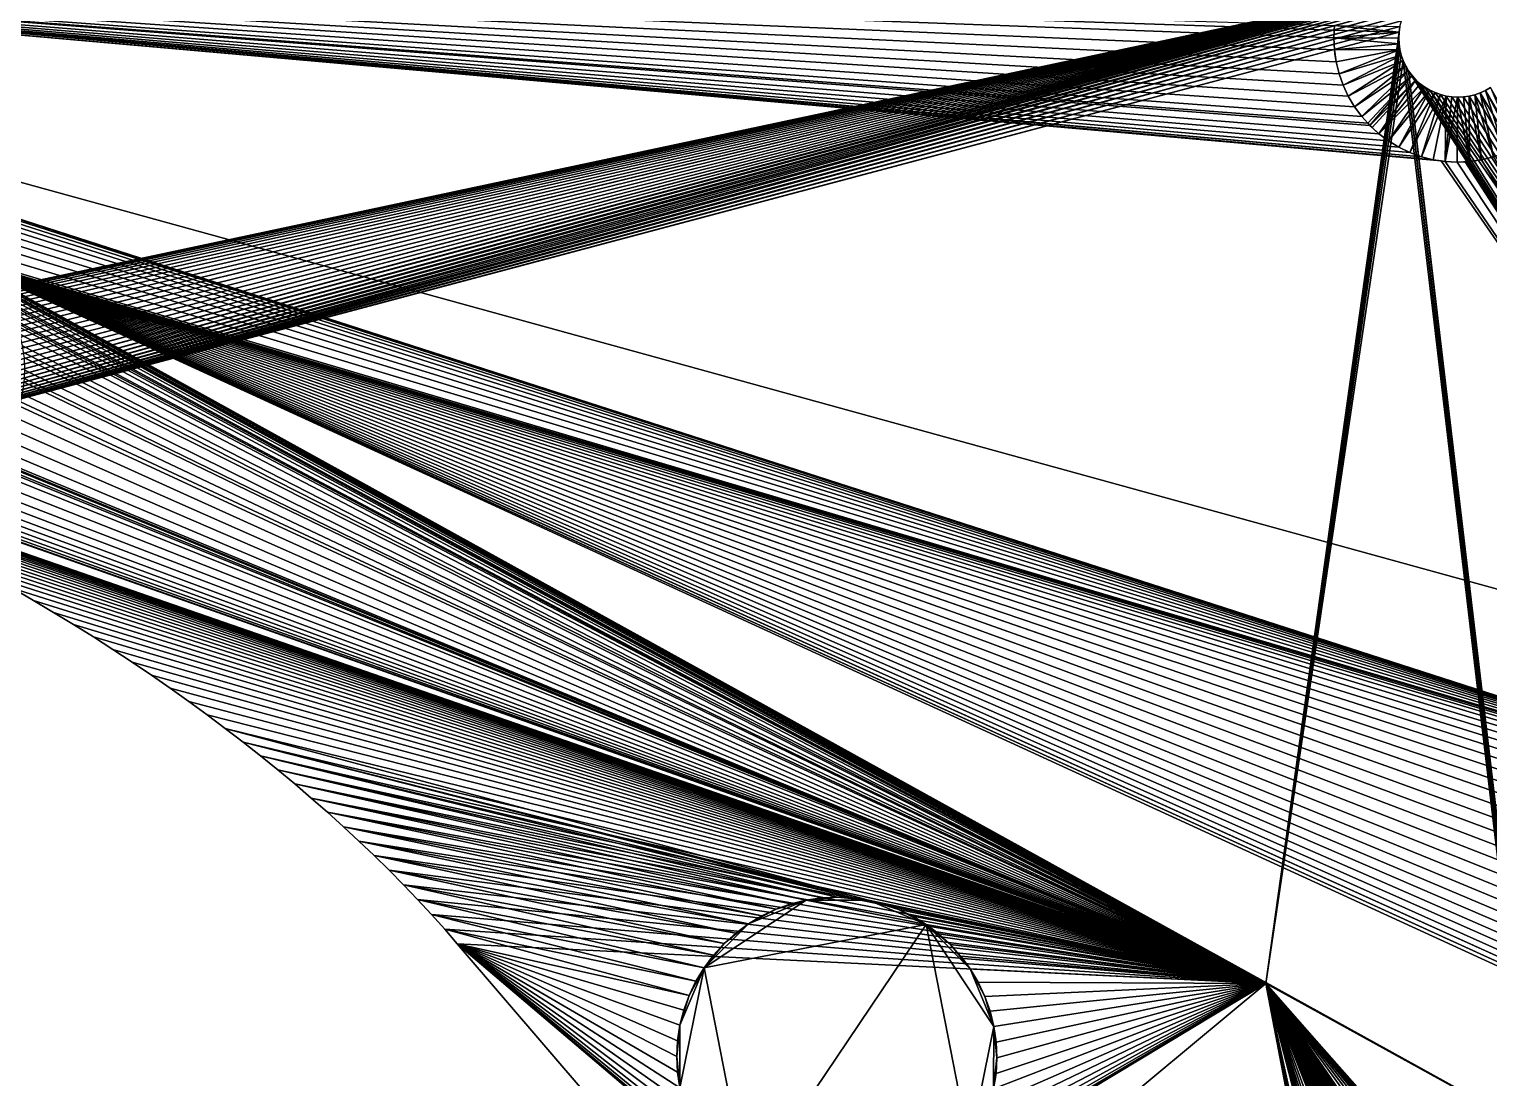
# Model space of a CAD drawing. Extents: x -90 to 90, y -51 to 49.
# Drawn here: x 31.41 to 69.26, y -37.09 to -9.91 of the extents above; entities that cross this region are included whole.
import ezdxf

# ---------------------------------------------------------------- set-up
doc = ezdxf.new("R2010")
doc.units = 0

msp = doc.modelspace()

# ---------------------------------------------------------------- linework, layer by layer
for points in [[(2.705, 26.198, 2), (27.793, -17.23, 2), (68.159, -8.638, 2)], [(65.253, -10.443, 0), (9.978, -8.083, 0), (9.572, -8.061, 0)], [(65.239, -10.128, 0), (65.253, -10.443, 0), (9.572, -8.061, 0)], [(65.249, -9.929, 0), (65.239, -10.128, 0), (9.572, -8.061, 0)], [(65.255, -9.813, 0), (65.249, -9.929, 0), (9.572, -8.061, 0)], [(67.507, -13.211, 0), (10.381, -8.144, 0), (9.978, -8.083, 0)], [(67.211, -13.103, 0), (67.507, -13.211, 0), (9.978, -8.083, 0)], [(66.926, -12.968, 0), (67.211, -13.103, 0), (9.978, -8.083, 0)], [(66.656, -12.804, 0), (66.926, -12.968, 0), (9.978, -8.083, 0)], [(66.404, -12.616, 0), (66.656, -12.804, 0), (9.978, -8.083, 0)], [(66.171, -12.403, 0), (66.404, -12.616, 0), (9.978, -8.083, 0)], [(66.12, -12.346, 0), (66.171, -12.403, 0), (9.978, -8.083, 0)], [(65.96, -12.169, 0), (66.12, -12.346, 0), (9.978, -8.083, 0)], [(65.773, -11.915, 0), (65.96, -12.169, 0), (9.978, -8.083, 0)], [(65.612, -11.644, 0), (65.773, -11.915, 0), (9.978, -8.083, 0)], [(65.479, -11.358, 0), (65.612, -11.644, 0), (9.978, -8.083, 0)], [(65.373, -11.061, 0), (65.479, -11.358, 0), (9.978, -8.083, 0)], [(65.298, -10.755, 0), (65.373, -11.061, 0), (9.978, -8.083, 0)], [(65.253, -10.443, 0), (65.298, -10.755, 0), (9.978, -8.083, 0)], [(67.813, -13.289, 0), (10.776, -8.244, 0), (10.381, -8.144, 0)], [(67.507, -13.211, 0), (67.813, -13.289, 0), (10.381, -8.144, 0)], [(83.747, -31.799, 0), (11.159, -8.383, 0), (10.776, -8.244, 0)], [(77.166, -26.539, 0), (83.747, -31.799, 0), (10.776, -8.244, 0)], [(68.024, -13.321, 0), (77.166, -26.539, 0), (10.776, -8.244, 0)], [(67.813, -13.289, 0), (68.024, -13.321, 0), (10.776, -8.244, 0)], [(83.747, -31.799, 0), (11.526, -8.559, 0), (11.159, -8.383, 0)], [(83.747, -31.799, 0), (11.875, -8.769, 0), (11.526, -8.559, 0)], [(27.793, -17.23, 2), (27.941, -17.208, 2), (68.159, -8.638, 2)], [(27.941, -17.208, 2), (28.091, -17.202, 2), (68.159, -8.638, 2)], [(28.091, -17.202, 2), (28.241, -17.209, 2), (68.159, -8.638, 2)], [(28.241, -17.209, 2), (28.39, -17.232, 2), (68.159, -8.638, 2)], [(28.39, -17.232, 2), (28.535, -17.269, 2), (68.159, -8.638, 2)], [(28.535, -17.269, 2), (28.676, -17.32, 2), (68.159, -8.638, 2)], [(28.676, -17.32, 2), (28.812, -17.385, 2), (68.159, -8.638, 2)], [(28.812, -17.385, 2), (28.94, -17.463, 2), (68.159, -8.638, 2)], [(28.94, -17.463, 2), (29.061, -17.553, 2), (68.159, -8.638, 2)], [(29.061, -17.553, 2), (29.171, -17.654, 2), (68.159, -8.638, 2)], [(29.171, -17.654, 2), (29.272, -17.765, 2), (68.159, -8.638, 2)], [(29.272, -17.765, 2), (29.361, -17.886, 2), (68.159, -8.638, 2)], [(29.361, -17.886, 2), (29.438, -18.015, 2), (68.159, -8.638, 2)], [(29.438, -18.015, 2), (68.013, -8.674, 2), (68.159, -8.638, 2)], [(29.438, -18.015, 2), (29.501, -18.151, 2), (68.013, -8.674, 2)], [(29.501, -18.151, 2), (29.551, -18.293, 2), (68.013, -8.674, 2)], [(29.551, -18.293, 2), (29.587, -18.439, 2), (68.013, -8.674, 2)], [(29.587, -18.439, 2), (29.609, -18.587, 2), (68.013, -8.674, 2)], [(29.609, -18.587, 2), (29.615, -18.737, 2), (68.013, -8.674, 2)], [(29.615, -18.737, 2), (67.881, -8.72, 2), (68.013, -8.674, 2)], [(83.747, -31.799, 0), (12.201, -9.013, 0), (11.875, -8.769, 0)], [(83.747, -31.799, 0), (12.501, -9.288, 0), (12.201, -9.013, 0)], [(29.354, -19.586, 2), (67.273, -9.165, 2), (67.374, -9.054, 2)], [(29.432, -19.458, 2), (29.354, -19.586, 2), (67.374, -9.054, 2)], [(29.432, -19.458, 2), (67.374, -9.054, 2), (67.485, -8.953, 2)], [(29.497, -19.322, 2), (29.432, -19.458, 2), (67.485, -8.953, 2)], [(29.497, -19.322, 2), (67.485, -8.953, 2), (67.606, -8.864, 2)], [(29.548, -19.181, 2), (29.497, -19.322, 2), (67.606, -8.864, 2)], [(29.548, -19.181, 2), (67.606, -8.864, 2), (67.735, -8.788, 2)], [(29.585, -19.036, 2), (29.548, -19.181, 2), (67.735, -8.788, 2)], [(29.585, -19.036, 2), (67.735, -8.788, 2), (67.871, -8.724, 2)], [(29.608, -18.887, 2), (29.585, -19.036, 2), (67.871, -8.724, 2)], [(29.608, -18.887, 2), (67.871, -8.724, 2), (67.881, -8.72, 2)], [(29.615, -18.737, 2), (29.608, -18.887, 2), (67.881, -8.72, 2)], [(83.747, -31.799, 0), (12.774, -9.591, 0), (12.501, -9.288, 0)], [(29.052, -19.918, 2), (67.04, -9.549, 2), (67.105, -9.413, 2)], [(29.163, -19.817, 2), (29.052, -19.918, 2), (67.105, -9.413, 2)], [(29.163, -19.817, 2), (67.105, -9.413, 2), (67.183, -9.285, 2)], [(29.265, -19.707, 2), (29.163, -19.817, 2), (67.183, -9.285, 2)], [(29.265, -19.707, 2), (67.183, -9.285, 2), (67.273, -9.165, 2)], [(29.354, -19.586, 2), (29.265, -19.707, 2), (67.273, -9.165, 2)], [(83.747, -31.799, 0), (13.015, -9.919, 0), (12.774, -9.591, 0)], [(28.666, -20.147, 2), (66.929, -9.984, 2), (66.952, -9.835, 2)], [(28.802, -20.084, 2), (28.666, -20.147, 2), (66.952, -9.835, 2)], [(28.802, -20.084, 2), (66.952, -9.835, 2), (66.989, -9.69, 2)], [(28.931, -20.007, 2), (28.802, -20.084, 2), (66.989, -9.69, 2)], [(28.931, -20.007, 2), (66.989, -9.69, 2), (67.04, -9.549, 2)], [(29.052, -19.918, 2), (28.931, -20.007, 2), (67.04, -9.549, 2)], [(65.249, -9.929, 0), (65.255, -9.813, 0), (66.929, -9.984, 1.2)], [(66.952, -9.835, 1.2), (66.929, -9.984, 1.2), (65.255, -9.813, 0)], [(66.929, -9.984, 1.2), (66.952, -9.835, 1.2), (66.952, -9.835, 2)], [(66.929, -9.984, 1.2), (66.952, -9.835, 2), (66.929, -9.984, 2)], [(83.747, -31.799, 0), (13.223, -10.269, 0), (13.015, -9.919, 0)], [(28.524, -20.197, 2), (63.477, -34.648, 2), (66.929, -9.984, 2)], [(28.666, -20.147, 2), (28.524, -20.197, 2), (66.929, -9.984, 2)], [(63.477, -34.648, 2), (66.922, -10.134, 2), (66.929, -9.984, 2)], [(63.477, -34.648, 2), (66.928, -10.284, 2), (66.922, -10.134, 2)], [(66.929, -9.984, 1.2), (65.239, -10.128, 0), (65.249, -9.929, 0)], [(66.929, -9.984, 1.2), (66.922, -10.134, 1.2), (65.239, -10.128, 0)], [(65.239, -10.128, 0), (66.922, -10.134, 1.2), (66.928, -10.284, 1.2)], [(65.239, -10.128, 0), (66.928, -10.284, 1.2), (65.253, -10.443, 0)], [(66.922, -10.134, 1.2), (66.929, -9.984, 1.2), (66.929, -9.984, 2)], [(66.922, -10.134, 1.2), (66.929, -9.984, 2), (66.922, -10.134, 2)], [(66.928, -10.284, 1.2), (66.922, -10.134, 1.2), (66.922, -10.134, 2)], [(66.928, -10.284, 1.2), (66.922, -10.134, 2), (66.928, -10.284, 2)], [(83.747, -31.799, 0), (13.396, -10.637, 0), (13.223, -10.269, 0)], [(63.477, -34.648, 2), (66.95, -10.432, 2), (66.928, -10.284, 2)], [(63.477, -34.648, 2), (66.986, -10.578, 2), (66.95, -10.432, 2)], [(63.477, -34.648, 2), (67.036, -10.72, 2), (66.986, -10.578, 2)], [(65.253, -10.443, 0), (66.928, -10.284, 1.2), (66.95, -10.432, 1.2)], [(65.253, -10.443, 0), (66.95, -10.432, 1.2), (65.298, -10.755, 0)], [(65.253, -10.443, 0), (65.267, -10.542, 0), (65.298, -10.755, 0)], [(65.298, -10.755, 0), (65.267, -10.542, 0), (65.253, -10.443, 0)], [(66.95, -10.432, 1.2), (65.373, -11.061, 0), (65.298, -10.755, 0)], [(66.95, -10.432, 1.2), (66.986, -10.578, 1.2), (65.373, -11.061, 0)], [(66.986, -10.578, 1.2), (65.479, -11.358, 0), (65.373, -11.061, 0)], [(66.986, -10.578, 1.2), (67.036, -10.72, 1.2), (65.479, -11.358, 0)], [(66.95, -10.432, 1.2), (66.928, -10.284, 1.2), (66.928, -10.284, 2)], [(66.95, -10.432, 1.2), (66.928, -10.284, 2), (66.95, -10.432, 2)], [(66.986, -10.578, 1.2), (66.95, -10.432, 1.2), (66.95, -10.432, 2)], [(66.986, -10.578, 1.2), (66.95, -10.432, 2), (66.986, -10.578, 2)], [(67.036, -10.72, 1.2), (66.986, -10.578, 1.2), (66.986, -10.578, 2)], [(67.036, -10.72, 1.2), (66.986, -10.578, 2), (67.036, -10.72, 2)], [(83.747, -31.799, 0), (13.532, -11.021, 0), (13.396, -10.637, 0)], [(63.477, -34.648, 2), (71.208, -45.958, 2), (67.036, -10.72, 2)], [(67.036, -10.72, 1.2), (65.612, -11.644, 0), (65.479, -11.358, 0)], [(67.036, -10.72, 1.2), (67.1, -10.856, 1.2), (65.612, -11.644, 0)], [(67.1, -10.856, 1.2), (65.773, -11.915, 0), (65.612, -11.644, 0)], [(67.1, -10.856, 1.2), (67.176, -10.985, 1.2), (65.773, -11.915, 0)], [(71.208, -45.958, 2), (67.1, -10.856, 2), (67.036, -10.72, 2)], [(67.1, -10.856, 1.2), (67.036, -10.72, 1.2), (67.036, -10.72, 2)], [(67.1, -10.856, 1.2), (67.036, -10.72, 2), (67.1, -10.856, 2)], [(71.285, -46.087, 2), (67.176, -10.985, 2), (67.1, -10.856, 2)], [(71.208, -45.958, 2), (71.285, -46.087, 2), (67.1, -10.856, 2)], [(67.176, -10.985, 1.2), (67.1, -10.856, 1.2), (67.1, -10.856, 2)], [(67.176, -10.985, 1.2), (67.1, -10.856, 2), (67.176, -10.985, 2)], [(83.747, -31.799, 0), (29.03, -15.66, 0), (13.532, -11.021, 0)], [(67.176, -10.985, 1.2), (65.96, -12.169, 0), (65.773, -11.915, 0)], [(67.176, -10.985, 1.2), (67.265, -11.106, 1.2), (65.96, -12.169, 0)], [(66.12, -12.346, 0), (65.96, -12.169, 0), (67.265, -11.106, 1.2)], [(67.265, -11.106, 1.2), (66.171, -12.403, 0), (66.12, -12.346, 0)], [(67.265, -11.106, 1.2), (67.366, -11.217, 1.2), (66.171, -12.403, 0)], [(66.227, -12.454, 0), (66.171, -12.403, 0), (67.366, -11.217, 1.2)], [(67.366, -11.217, 1.2), (66.404, -12.616, 0), (66.227, -12.454, 0)], [(67.366, -11.217, 1.2), (67.476, -11.319, 1.2), (66.404, -12.616, 0)], [(67.597, -11.409, 1.2), (66.404, -12.616, 0), (67.476, -11.319, 1.2)], [(77.166, -26.539, 2), (67.265, -11.106, 2), (67.176, -10.985, 2)], [(71.348, -46.223, 2), (77.166, -26.539, 2), (67.176, -10.985, 2)], [(71.285, -46.087, 2), (71.348, -46.223, 2), (67.176, -10.985, 2)], [(67.265, -11.106, 1.2), (67.176, -10.985, 1.2), (67.176, -10.985, 2)], [(67.265, -11.106, 1.2), (67.176, -10.985, 2), (67.265, -11.106, 2)], [(77.166, -26.539, 2), (67.366, -11.217, 2), (67.265, -11.106, 2)], [(67.366, -11.217, 1.2), (67.265, -11.106, 1.2), (67.265, -11.106, 2)], [(67.366, -11.217, 1.2), (67.265, -11.106, 2), (67.366, -11.217, 2)], [(77.166, -26.539, 2), (67.476, -11.319, 2), (67.366, -11.217, 2)], [(67.476, -11.319, 1.2), (67.366, -11.217, 1.2), (67.366, -11.217, 2)], [(67.476, -11.319, 1.2), (67.366, -11.217, 2), (67.476, -11.319, 2)], [(77.166, -26.539, 2), (67.597, -11.409, 2), (67.476, -11.319, 2)], [(67.597, -11.409, 1.2), (67.476, -11.319, 1.2), (67.476, -11.319, 2)], [(67.597, -11.409, 1.2), (67.476, -11.319, 2), (67.597, -11.409, 2)], [(67.597, -11.409, 1.2), (66.656, -12.804, 0), (66.404, -12.616, 0)], [(67.725, -11.486, 1.2), (66.656, -12.804, 0), (67.597, -11.409, 1.2)], [(67.725, -11.486, 1.2), (66.926, -12.968, 0), (66.656, -12.804, 0)], [(67.861, -11.551, 1.2), (66.926, -12.968, 0), (67.725, -11.486, 1.2)], [(67.861, -11.551, 1.2), (67.211, -13.103, 0), (66.926, -12.968, 0)], [(68.002, -11.602, 1.2), (67.211, -13.103, 0), (67.861, -11.551, 1.2)], [(68.002, -11.602, 1.2), (67.507, -13.211, 0), (67.211, -13.103, 0)], [(68.147, -11.639, 1.2), (67.507, -13.211, 0), (68.002, -11.602, 1.2)], [(68.147, -11.639, 1.2), (67.813, -13.289, 0), (67.507, -13.211, 0)], [(77.166, -26.539, 2), (67.725, -11.486, 2), (67.597, -11.409, 2)], [(67.725, -11.486, 1.2), (67.597, -11.409, 1.2), (67.597, -11.409, 2)], [(67.725, -11.486, 1.2), (67.597, -11.409, 2), (67.725, -11.486, 2)], [(67.725, -11.486, 2), (77.166, -26.539, 2), (76.646, -24.39, 2)], [(67.861, -11.551, 2), (67.725, -11.486, 2), (76.646, -24.39, 2)], [(67.861, -11.551, 1.2), (67.725, -11.486, 1.2), (67.725, -11.486, 2)], [(67.861, -11.551, 1.2), (67.725, -11.486, 2), (67.861, -11.551, 2)], [(68.125, -13.336, 0), (67.813, -13.289, 0), (68.147, -11.639, 1.2)], [(68.002, -11.602, 2), (67.861, -11.551, 2), (76.646, -24.39, 2)], [(68.002, -11.602, 1.2), (67.861, -11.551, 1.2), (67.861, -11.551, 2)], [(68.002, -11.602, 1.2), (67.861, -11.551, 2), (68.002, -11.602, 2)], [(68.147, -11.639, 2), (68.002, -11.602, 2), (76.646, -24.39, 2)], [(68.147, -11.639, 1.2), (68.002, -11.602, 1.2), (68.002, -11.602, 2)], [(68.147, -11.639, 1.2), (68.002, -11.602, 2), (68.147, -11.639, 2)], [(68.147, -11.639, 1.2), (68.296, -11.662, 1.2), (68.125, -13.336, 0)], [(68.125, -13.336, 0), (68.296, -11.662, 1.2), (68.446, -11.67, 1.2)], [(68.125, -13.336, 0), (68.446, -11.67, 1.2), (68.439, -13.353, 0)], [(68.296, -11.662, 2), (68.147, -11.639, 2), (76.646, -24.39, 2)], [(68.296, -11.662, 1.2), (68.147, -11.639, 1.2), (68.147, -11.639, 2)], [(68.296, -11.662, 1.2), (68.147, -11.639, 2), (68.296, -11.662, 2)], [(68.446, -11.67, 2), (68.296, -11.662, 2), (76.646, -24.39, 2)], [(68.446, -11.67, 1.2), (68.296, -11.662, 1.2), (68.296, -11.662, 2)], [(68.446, -11.67, 1.2), (68.296, -11.662, 2), (68.446, -11.67, 2)], [(68.754, -13.338, 0), (68.439, -13.353, 0), (68.446, -11.67, 1.2)], [(68.596, -11.663, 2), (68.446, -11.67, 2), (76.646, -24.39, 2)], [(68.596, -11.663, 1.2), (68.446, -11.67, 1.2), (68.446, -11.67, 2)], [(68.596, -11.663, 1.2), (68.446, -11.67, 2), (68.596, -11.663, 2)], [(68.446, -11.67, 1.2), (68.596, -11.663, 1.2), (68.754, -13.338, 0)], [(76.646, -24.39, 2), (68.744, -11.641, 2), (68.596, -11.663, 2)], [(68.744, -11.641, 1.2), (68.596, -11.663, 1.2), (68.596, -11.663, 2)], [(68.744, -11.641, 1.2), (68.596, -11.663, 2), (68.744, -11.641, 2)], [(68.744, -11.641, 1.2), (68.754, -13.338, 0), (68.596, -11.663, 1.2)], [(76.646, -24.39, 2), (68.89, -11.605, 2), (68.744, -11.641, 2)], [(68.89, -11.605, 1.2), (68.744, -11.641, 1.2), (68.744, -11.641, 2)], [(68.89, -11.605, 1.2), (68.744, -11.641, 2), (68.89, -11.605, 2)], [(68.89, -11.605, 1.2), (69.066, -13.293, 0), (68.744, -11.641, 1.2)], [(68.744, -11.641, 1.2), (69.066, -13.293, 0), (68.754, -13.338, 0)], [(76.646, -24.39, 2), (69.032, -11.555, 2), (68.89, -11.605, 2)], [(69.032, -11.555, 1.2), (68.89, -11.605, 1.2), (68.89, -11.605, 2)], [(69.032, -11.555, 1.2), (68.89, -11.605, 2), (69.032, -11.555, 2)], [(69.032, -11.555, 1.2), (69.373, -13.218, 0), (68.89, -11.605, 1.2)], [(68.89, -11.605, 1.2), (69.373, -13.218, 0), (69.066, -13.293, 0)], [(76.646, -24.39, 2), (69.168, -11.492, 2), (69.032, -11.555, 2)], [(69.168, -11.492, 1.2), (69.032, -11.555, 1.2), (69.032, -11.555, 2)], [(69.168, -11.492, 1.2), (69.032, -11.555, 2), (69.168, -11.492, 2)], [(69.168, -11.492, 1.2), (69.67, -13.113, 0), (69.032, -11.555, 1.2)], [(69.032, -11.555, 1.2), (69.67, -13.113, 0), (69.373, -13.218, 0)], [(76.646, -24.39, 2), (69.297, -11.415, 2), (69.168, -11.492, 2)], [(69.297, -11.415, 1.2), (69.168, -11.492, 1.2), (69.168, -11.492, 2)], [(69.297, -11.415, 1.2), (69.168, -11.492, 2), (69.297, -11.415, 2)], [(69.297, -11.415, 1.2), (69.955, -12.979, 0), (69.168, -11.492, 1.2)], [(69.168, -11.492, 1.2), (69.955, -12.979, 0), (69.67, -13.113, 0)], [(66.171, -12.403, 0), (66.227, -12.454, 0), (66.404, -12.616, 0)], [(69.066, -13.293, 0), (69.373, -13.218, 0), (77.166, -26.539, 0)], [(68.125, -13.336, 0), (68.024, -13.321, 0), (67.813, -13.289, 0)], [(68.024, -13.321, 0), (68.125, -13.336, 0), (77.166, -26.539, 0)], [(68.125, -13.336, 0), (68.439, -13.353, 0), (77.166, -26.539, 0)], [(68.754, -13.338, 0), (68.641, -13.343, 0), (68.439, -13.353, 0)], [(68.439, -13.353, 0), (68.641, -13.343, 0), (77.166, -26.539, 0)], [(68.641, -13.343, 0), (68.754, -13.338, 0), (77.166, -26.539, 0)], [(68.754, -13.338, 0), (69.066, -13.293, 0), (77.166, -26.539, 0)], [(79.33, -33.121, 0), (29.3, -15.758, 0), (29.03, -15.66, 0)], [(79.604, -32.82, 0), (79.33, -33.121, 0), (29.03, -15.66, 0)], [(79.907, -32.548, 0), (79.604, -32.82, 0), (29.03, -15.66, 0)], [(80.235, -32.307, 0), (79.907, -32.548, 0), (29.03, -15.66, 0)], [(80.585, -32.098, 0), (80.235, -32.307, 0), (29.03, -15.66, 0)], [(80.954, -31.926, 0), (80.585, -32.098, 0), (29.03, -15.66, 0)], [(81.338, -31.79, 0), (80.954, -31.926, 0), (29.03, -15.66, 0)], [(81.733, -31.692, 0), (81.338, -31.79, 0), (29.03, -15.66, 0)], [(82.137, -31.634, 0), (81.733, -31.692, 0), (29.03, -15.66, 0)], [(82.543, -31.616, 0), (82.137, -31.634, 0), (29.03, -15.66, 0)], [(82.95, -31.637, 0), (82.543, -31.616, 0), (29.03, -15.66, 0)], [(83.353, -31.699, 0), (82.95, -31.637, 0), (29.03, -15.66, 0)], [(83.747, -31.799, 0), (83.353, -31.699, 0), (29.03, -15.66, 0)], [(79.086, -33.447, 0), (29.326, -15.768, 0), (29.3, -15.758, 0)], [(79.33, -33.121, 0), (79.086, -33.447, 0), (29.3, -15.758, 0)], [(79.31, -38.386, 0), (29.352, -15.78, 0), (29.326, -15.768, 0)], [(79.068, -38.058, 0), (79.31, -38.386, 0), (29.326, -15.768, 0)], [(78.86, -37.708, 0), (79.068, -38.058, 0), (29.326, -15.768, 0)], [(78.688, -37.339, 0), (78.86, -37.708, 0), (29.326, -15.768, 0)], [(78.552, -36.955, 0), (78.688, -37.339, 0), (29.326, -15.768, 0)], [(78.454, -36.56, 0), (78.552, -36.955, 0), (29.326, -15.768, 0)], [(78.396, -36.157, 0), (78.454, -36.56, 0), (29.326, -15.768, 0)], [(78.378, -35.75, 0), (78.396, -36.157, 0), (29.326, -15.768, 0)], [(78.399, -35.343, 0), (78.378, -35.75, 0), (29.326, -15.768, 0)], [(78.461, -34.941, 0), (78.399, -35.343, 0), (29.326, -15.768, 0)], [(78.561, -34.546, 0), (78.461, -34.941, 0), (29.326, -15.768, 0)], [(78.7, -34.163, 0), (78.561, -34.546, 0), (29.326, -15.768, 0)], [(78.875, -33.796, 0), (78.7, -34.163, 0), (29.326, -15.768, 0)], [(79.086, -33.447, 0), (78.875, -33.796, 0), (29.326, -15.768, 0)], [(79.582, -38.689, 0), (29.611, -15.904, 0), (29.352, -15.78, 0)], [(79.31, -38.386, 0), (79.582, -38.689, 0), (29.352, -15.78, 0)], [(63.477, -34.648, 0), (29.809, -16.023, 0), (29.611, -15.904, 0)], [(81.784, -44.737, 0), (63.477, -34.648, 0), (29.611, -15.904, 0)], [(79.883, -38.964, 0), (81.784, -44.737, 0), (29.611, -15.904, 0)], [(79.582, -38.689, 0), (79.883, -38.964, 0), (29.611, -15.904, 0)], [(63.477, -34.648, 0), (29.881, -16.067, 0), (29.809, -16.023, 0)], [(63.477, -34.648, 0), (29.942, -16.113, 0), (29.881, -16.067, 0)], [(63.477, -34.648, 0), (30.133, -16.256, 0), (29.942, -16.113, 0)], [(63.477, -34.648, 0), (30.283, -16.392, 0), (30.133, -16.256, 0)], [(63.477, -34.648, 0), (30.366, -16.468, 0), (30.283, -16.392, 0)], [(63.477, -34.648, 0), (30.444, -16.554, 0), (30.366, -16.468, 0)], [(63.477, -34.648, 0), (30.577, -16.703, 0), (30.444, -16.554, 0)], [(63.477, -34.648, 0), (30.708, -16.881, 0), (30.577, -16.703, 0)], [(63.477, -34.648, 0), (30.764, -16.957, 0), (30.708, -16.881, 0)], [(63.477, -34.648, 0), (30.82, -17.051, 0), (30.764, -16.957, 0)], [(63.477, -34.648, 0), (30.925, -17.228, 0), (30.82, -17.051, 0)], [(63.477, -34.648, 0), (31.025, -17.441, 0), (30.925, -17.228, 0)], [(63.477, -34.648, 0), (31.059, -17.513, 0), (31.025, -17.441, 0)], [(63.477, -34.648, 0), (31.087, -17.593, 0), (31.059, -17.513, 0)], [(63.477, -34.648, 0), (31.164, -17.81, 0), (31.087, -17.593, 0)], [(63.477, -34.648, 0), (31.239, -18.117, 0), (31.164, -17.81, 0)], [(63.477, -34.648, 0), (31.264, -18.286, 0), (31.239, -18.117, 0)], [(63.477, -34.648, 0), (31.284, -18.429, 0), (31.264, -18.286, 0)], [(63.477, -34.648, 0), (31.298, -18.744, 0), (31.284, -18.429, 0)], [(63.477, -34.648, 0), (31.287, -18.959, 0), (31.298, -18.744, 0)], [(63.477, -34.648, 0), (31.234, -19.37, 0), (31.282, -19.059, 0)], [(63.477, -34.648, 0), (31.282, -19.059, 0), (31.287, -18.959, 0)], [(63.477, -34.648, 0), (31.049, -19.972, 0), (31.157, -19.676, 0)], [(63.477, -34.648, 0), (31.157, -19.676, 0), (31.184, -19.57, 0)], [(63.477, -34.648, 0), (31.184, -19.57, 0), (31.234, -19.37, 0)], [(63.477, -34.648, 0), (30.913, -20.257, 0), (31.049, -19.972, 0)], [(21.613, -20.146, 2), (22.173, -20.34, 2), (63.477, -34.648, 2)], [(28.08, -20.262, 2), (21.613, -20.146, 2), (63.477, -34.648, 2)], [(22.173, -20.34, 2), (22.733, -20.543, 2), (63.477, -34.648, 2)], [(28.23, -20.255, 2), (28.08, -20.262, 2), (63.477, -34.648, 2)], [(28.378, -20.233, 2), (28.23, -20.255, 2), (63.477, -34.648, 2)], [(28.524, -20.197, 2), (28.378, -20.233, 2), (63.477, -34.648, 2)], [(63.477, -34.648, 0), (30.75, -20.527, 0), (30.913, -20.257, 0)], [(22.733, -20.543, 2), (23.294, -20.753, 2), (63.477, -34.648, 2)], [(23.294, -20.753, 2), (23.854, -20.97, 2), (63.477, -34.648, 2)], [(63.477, -34.648, 0), (30.349, -21.012, 0), (30.561, -20.779, 0)], [(63.477, -34.648, 0), (30.561, -20.779, 0), (30.75, -20.527, 0)], [(23.854, -20.97, 2), (24.414, -21.194, 2), (63.477, -34.648, 2)], [(63.477, -34.648, 0), (30.114, -21.223, 0), (30.349, -21.012, 0)], [(24.414, -21.194, 2), (24.973, -21.426, 2), (63.477, -34.648, 2)], [(24.973, -21.426, 2), (25.532, -21.665, 2), (63.477, -34.648, 2)], [(63.477, -34.648, 0), (29.304, -21.705, 0), (29.589, -21.571, 0)], [(63.477, -34.648, 0), (29.589, -21.571, 0), (29.86, -21.41, 0)], [(63.477, -34.648, 0), (29.86, -21.41, 0), (30.114, -21.223, 0)], [(25.532, -21.665, 2), (26.089, -21.91, 2), (63.477, -34.648, 2)], [(26.089, -21.91, 2), (26.644, -22.163, 2), (63.477, -34.648, 2)], [(63.477, -34.648, 0), (26.644, -22.163, 0), (27.23, -21.825, 0)], [(63.477, -34.648, 0), (27.23, -21.825, 0), (27.447, -21.88, 0)], [(63.477, -34.648, 0), (27.447, -21.88, 0), (27.759, -21.928, 0)], [(63.477, -34.648, 0), (27.759, -21.928, 0), (28.073, -21.944, 0)], [(63.477, -34.648, 0), (28.073, -21.944, 0), (28.388, -21.93, 0)], [(63.477, -34.648, 0), (28.388, -21.93, 0), (28.7, -21.885, 0)], [(63.477, -34.648, 0), (28.7, -21.885, 0), (29.007, -21.81, 0)], [(63.477, -34.648, 0), (29.007, -21.81, 0), (29.304, -21.705, 0)], [(26.644, -22.163, 2), (27.197, -22.422, 2), (63.477, -34.648, 2)], [(63.477, -34.648, 0), (27.197, -22.422, 0), (26.644, -22.163, 0)], [(27.197, -22.422, 2), (27.748, -22.687, 2), (63.477, -34.648, 2)], [(63.477, -34.648, 0), (27.748, -22.687, 0), (27.197, -22.422, 0)], [(27.748, -22.687, 2), (28.297, -22.959, 2), (63.477, -34.648, 2)], [(63.477, -34.648, 0), (28.297, -22.959, 0), (27.748, -22.687, 0)], [(28.297, -22.959, 2), (28.843, -23.237, 2), (63.477, -34.648, 2)], [(63.477, -34.648, 0), (28.843, -23.237, 0), (28.297, -22.959, 0)], [(28.843, -23.237, 2), (29.385, -23.521, 2), (63.477, -34.648, 2)], [(63.477, -34.648, 0), (29.385, -23.521, 0), (28.843, -23.237, 0)], [(29.385, -23.521, 2), (29.925, -23.81, 2), (63.477, -34.648, 2)], [(63.477, -34.648, 0), (29.925, -23.81, 0), (29.385, -23.521, 0)], [(29.925, -23.81, 2), (30.46, -24.106, 2), (63.477, -34.648, 2)], [(63.477, -34.648, 0), (30.46, -24.106, 0), (29.925, -23.81, 0)], [(30.46, -24.106, 2), (30.992, -24.407, 2), (63.477, -34.648, 2)], [(63.477, -34.648, 0), (30.992, -24.407, 0), (30.46, -24.106, 0)], [(30.992, -24.407, 2), (31.519, -24.713, 2), (63.477, -34.648, 2)], [(63.477, -34.648, 0), (31.519, -24.713, 0), (30.992, -24.407, 0)], [(31.519, -24.713, 0), (31.519, -24.713, 2), (30.992, -24.407, 2)], [(31.519, -24.713, 0), (30.992, -24.407, 2), (30.992, -24.407, 0)], [(31.519, -24.713, 2), (32.041, -25.025, 2), (63.477, -34.648, 2)], [(63.477, -34.648, 0), (32.041, -25.025, 0), (31.519, -24.713, 0)], [(32.041, -25.025, 0), (32.041, -25.025, 2), (31.519, -24.713, 2)], [(32.041, -25.025, 0), (31.519, -24.713, 2), (31.519, -24.713, 0)], [(32.041, -25.025, 2), (32.559, -25.341, 2), (63.477, -34.648, 2)], [(63.477, -34.648, 0), (32.559, -25.341, 0), (32.041, -25.025, 0)], [(32.559, -25.341, 0), (32.559, -25.341, 2), (32.041, -25.025, 2)], [(32.559, -25.341, 0), (32.041, -25.025, 2), (32.041, -25.025, 0)], [(32.559, -25.341, 2), (33.072, -25.663, 2), (63.477, -34.648, 2)], [(63.477, -34.648, 0), (33.072, -25.663, 0), (32.559, -25.341, 0)], [(33.072, -25.663, 0), (33.072, -25.663, 2), (32.559, -25.341, 2)], [(33.072, -25.663, 0), (32.559, -25.341, 2), (32.559, -25.341, 0)], [(33.072, -25.663, 2), (33.579, -25.989, 2), (63.477, -34.648, 2)], [(63.477, -34.648, 0), (33.579, -25.989, 0), (33.072, -25.663, 0)], [(33.579, -25.989, 0), (33.579, -25.989, 2), (33.072, -25.663, 2)], [(33.579, -25.989, 0), (33.072, -25.663, 2), (33.072, -25.663, 0)], [(33.579, -25.989, 2), (34.081, -26.32, 2), (63.477, -34.648, 2)], [(63.477, -34.648, 0), (34.081, -26.32, 0), (33.579, -25.989, 0)], [(34.081, -26.32, 0), (34.081, -26.32, 2), (33.579, -25.989, 2)], [(34.081, -26.32, 0), (33.579, -25.989, 2), (33.579, -25.989, 0)], [(34.081, -26.32, 2), (34.576, -26.655, 2), (63.477, -34.648, 2)], [(63.477, -34.648, 0), (34.576, -26.655, 0), (34.081, -26.32, 0)], [(34.576, -26.655, 0), (34.576, -26.655, 2), (34.081, -26.32, 2)], [(34.576, -26.655, 0), (34.081, -26.32, 2), (34.081, -26.32, 0)], [(34.576, -26.655, 2), (35.065, -26.994, 2), (63.477, -34.648, 2)], [(63.477, -34.648, 0), (35.065, -26.994, 0), (34.576, -26.655, 0)], [(35.065, -26.994, 0), (35.065, -26.994, 2), (34.576, -26.655, 2)], [(35.065, -26.994, 0), (34.576, -26.655, 2), (34.576, -26.655, 0)], [(35.065, -26.994, 2), (35.548, -27.338, 2), (63.477, -34.648, 2)], [(63.477, -34.648, 0), (35.548, -27.338, 0), (35.065, -26.994, 0)], [(35.548, -27.338, 0), (35.548, -27.338, 2), (35.065, -26.994, 2)], [(35.548, -27.338, 0), (35.065, -26.994, 2), (35.065, -26.994, 0)], [(35.548, -27.338, 2), (36.024, -27.685, 2), (63.477, -34.648, 2)], [(63.477, -34.648, 0), (36.024, -27.685, 0), (35.548, -27.338, 0)], [(36.024, -27.685, 0), (36.024, -27.685, 2), (35.548, -27.338, 2)], [(36.024, -27.685, 0), (35.548, -27.338, 2), (35.548, -27.338, 0)], [(36.024, -27.685, 2), (36.493, -28.036, 2), (63.477, -34.648, 2)], [(63.477, -34.648, 0), (36.493, -28.036, 0), (36.024, -27.685, 0)], [(36.493, -28.036, 0), (36.493, -28.036, 2), (36.024, -27.685, 2)], [(36.493, -28.036, 0), (36.024, -27.685, 2), (36.024, -27.685, 0)], [(36.493, -28.036, 2), (36.954, -28.39, 2), (63.477, -34.648, 2)], [(53.174, -32.489, 0), (36.954, -28.39, 0), (36.493, -28.036, 0)], [(63.477, -34.648, 0), (53.174, -32.489, 0), (36.493, -28.036, 0)], [(36.954, -28.39, 0), (36.954, -28.39, 2), (36.493, -28.036, 2)], [(36.954, -28.39, 0), (36.493, -28.036, 2), (36.493, -28.036, 0)], [(36.954, -28.39, 2), (37.408, -28.748, 2), (63.477, -34.648, 2)], [(52.772, -32.428, 0), (37.408, -28.748, 0), (36.954, -28.39, 0)], [(53.174, -32.489, 0), (52.772, -32.428, 0), (36.954, -28.39, 0)], [(37.408, -28.748, 0), (37.408, -28.748, 2), (36.954, -28.39, 2)], [(37.408, -28.748, 0), (36.954, -28.39, 2), (36.954, -28.39, 0)], [(37.408, -28.748, 2), (37.855, -29.109, 2), (63.477, -34.648, 2)], [(52.365, -32.406, 0), (37.855, -29.109, 0), (37.408, -28.748, 0)], [(52.772, -32.428, 0), (52.365, -32.406, 0), (37.408, -28.748, 0)], [(37.855, -29.109, 0), (37.855, -29.109, 2), (37.408, -28.748, 2)], [(37.855, -29.109, 0), (37.408, -28.748, 2), (37.408, -28.748, 0)], [(37.855, -29.109, 2), (38.293, -29.473, 2), (63.477, -34.648, 2)], [(51.958, -32.425, 0), (38.293, -29.473, 0), (37.855, -29.109, 0)], [(52.365, -32.406, 0), (51.958, -32.425, 0), (37.855, -29.109, 0)], [(38.293, -29.473, 0), (38.293, -29.473, 2), (37.855, -29.109, 2)], [(38.293, -29.473, 0), (37.855, -29.109, 2), (37.855, -29.109, 0)], [(38.293, -29.473, 2), (38.723, -29.84, 2), (63.477, -34.648, 2)], [(51.555, -32.483, 0), (38.723, -29.84, 0), (38.293, -29.473, 0)], [(51.958, -32.425, 0), (51.555, -32.483, 0), (38.293, -29.473, 0)], [(38.723, -29.84, 0), (38.723, -29.84, 2), (38.293, -29.473, 2)], [(38.723, -29.84, 0), (38.293, -29.473, 2), (38.293, -29.473, 0)], [(38.723, -29.84, 2), (39.144, -30.209, 2), (63.477, -34.648, 2)], [(51.159, -32.58, 0), (39.144, -30.209, 0), (38.723, -29.84, 0)], [(51.555, -32.483, 0), (51.159, -32.58, 0), (38.723, -29.84, 0)], [(39.144, -30.209, 0), (39.144, -30.209, 2), (38.723, -29.84, 2)], [(39.144, -30.209, 0), (38.723, -29.84, 2), (38.723, -29.84, 0)], [(39.144, -30.209, 2), (39.557, -30.581, 2), (63.477, -34.648, 2)], [(50.776, -32.716, 0), (39.557, -30.581, 0), (39.144, -30.209, 0)], [(51.159, -32.58, 0), (50.776, -32.716, 0), (39.144, -30.209, 0)], [(39.557, -30.581, 0), (39.557, -30.581, 2), (39.144, -30.209, 2)], [(39.557, -30.581, 0), (39.144, -30.209, 2), (39.144, -30.209, 0)], [(39.557, -30.581, 2), (39.96, -30.955, 2), (63.477, -34.648, 2)], [(50.407, -32.889, 0), (39.96, -30.955, 0), (39.557, -30.581, 0)], [(50.776, -32.716, 0), (50.407, -32.889, 0), (39.557, -30.581, 0)], [(39.96, -30.955, 0), (39.96, -30.955, 2), (39.557, -30.581, 2)], [(39.96, -30.955, 0), (39.557, -30.581, 2), (39.557, -30.581, 0)], [(39.96, -30.955, 2), (40.355, -31.332, 2), (63.477, -34.648, 2)], [(50.057, -33.097, 0), (40.355, -31.332, 0), (39.96, -30.955, 0)], [(50.407, -32.889, 0), (50.057, -33.097, 0), (39.96, -30.955, 0)], [(40.355, -31.332, 0), (40.355, -31.332, 2), (39.96, -30.955, 2)], [(40.355, -31.332, 0), (39.96, -30.955, 2), (39.96, -30.955, 0)], [(40.355, -31.332, 2), (40.74, -31.71, 2), (63.477, -34.648, 2)], [(49.729, -33.338, 0), (40.74, -31.71, 0), (40.355, -31.332, 0)], [(50.057, -33.097, 0), (49.729, -33.338, 0), (40.355, -31.332, 0)], [(40.74, -31.71, 0), (40.74, -31.71, 2), (40.355, -31.332, 2)], [(40.74, -31.71, 0), (40.355, -31.332, 2), (40.355, -31.332, 0)], [(40.74, -31.71, 2), (41.116, -32.09, 2), (63.477, -34.648, 2)], [(49.426, -33.611, 0), (41.116, -32.09, 0), (40.74, -31.71, 0)], [(49.729, -33.338, 0), (49.426, -33.611, 0), (40.74, -31.71, 0)], [(41.116, -32.09, 0), (41.116, -32.09, 2), (40.74, -31.71, 2)], [(41.116, -32.09, 0), (40.74, -31.71, 2), (40.74, -31.71, 0)], [(41.116, -32.09, 2), (41.481, -32.472, 2), (63.477, -34.648, 2)], [(49.151, -33.911, 0), (41.481, -32.472, 0), (41.116, -32.09, 0)], [(49.426, -33.611, 0), (49.151, -33.911, 0), (41.116, -32.09, 0)], [(41.481, -32.472, 0), (41.481, -32.472, 2), (41.116, -32.09, 2)], [(41.481, -32.472, 0), (41.116, -32.09, 2), (41.116, -32.09, 0)], [(41.481, -32.472, 2), (41.837, -32.856, 2), (63.477, -34.648, 2)], [(48.907, -34.238, 0), (41.837, -32.856, 0), (41.481, -32.472, 0)], [(49.151, -33.911, 0), (48.907, -34.238, 0), (41.481, -32.472, 0)], [(41.837, -32.856, 0), (41.837, -32.856, 2), (41.481, -32.472, 2)], [(41.837, -32.856, 0), (41.481, -32.472, 2), (41.481, -32.472, 0)], [(48.907, -34.238, 0.2), (50.057, -33.097, 0.2), (51.555, -32.483, 0.2)], [(48.907, -34.238, 0.2), (51.555, -32.483, 0.2), (54.668, -33.114, 0.2)], [(50.057, -33.097, 0.2), (50.776, -32.716, 0.2), (51.555, -32.483, 0.2)], [(50.776, -32.716, 0.2), (51.159, -32.58, 0.2), (51.555, -32.483, 0.2)], [(51.555, -32.483, 0), (51.555, -32.483, 0.2), (51.159, -32.58, 0.2)], [(51.555, -32.483, 0), (51.159, -32.58, 0.2), (51.159, -32.58, 0)], [(51.555, -32.483, 0.2), (51.958, -32.425, 0.2), (52.365, -32.406, 0.2)], [(51.555, -32.483, 0.2), (52.365, -32.406, 0.2), (53.174, -32.489, 0.2)], [(51.958, -32.425, 0), (51.958, -32.425, 0.2), (51.555, -32.483, 0.2)], [(51.958, -32.425, 0), (51.555, -32.483, 0.2), (51.555, -32.483, 0)], [(51.555, -32.483, 0.2), (53.174, -32.489, 0.2), (54.668, -33.114, 0.2)], [(52.365, -32.406, 0.2), (51.958, -32.425, 0.2), (51.958, -32.425, 0)], [(52.365, -32.406, 0.2), (51.958, -32.425, 0), (52.365, -32.406, 0)], [(52.772, -32.428, 0), (52.772, -32.428, 0.2), (52.365, -32.406, 0.2)], [(52.772, -32.428, 0), (52.365, -32.406, 0.2), (52.365, -32.406, 0)], [(52.365, -32.406, 0.2), (52.772, -32.428, 0.2), (53.174, -32.489, 0.2)], [(53.174, -32.489, 0), (53.174, -32.489, 0.2), (52.772, -32.428, 0.2)], [(53.174, -32.489, 0), (52.772, -32.428, 0.2), (52.772, -32.428, 0)], [(63.477, -34.648, 0), (53.569, -32.589, 0), (53.174, -32.489, 0)], [(53.569, -32.589, 0), (53.569, -32.589, 0.2), (53.174, -32.489, 0.2)], [(53.569, -32.589, 0), (53.174, -32.489, 0.2), (53.174, -32.489, 0)], [(53.174, -32.489, 0.2), (53.569, -32.589, 0.2), (53.952, -32.728, 0.2)], [(53.174, -32.489, 0.2), (53.952, -32.728, 0.2), (54.668, -33.114, 0.2)], [(41.837, -32.856, 2), (42.182, -33.241, 2), (63.477, -34.648, 2)], [(48.697, -34.586, 0), (42.182, -33.241, 0), (41.837, -32.856, 0)], [(48.907, -34.238, 0), (48.697, -34.586, 0), (41.837, -32.856, 0)], [(42.182, -33.241, 0), (42.182, -33.241, 2), (41.837, -32.856, 2)], [(42.182, -33.241, 0), (41.837, -32.856, 2), (41.837, -32.856, 0)], [(50.057, -33.097, 0.2), (50.407, -32.889, 0.2), (50.776, -32.716, 0.2)], [(50.407, -32.889, 0), (50.407, -32.889, 0.2), (50.057, -33.097, 0.2)], [(50.407, -32.889, 0), (50.057, -33.097, 0.2), (50.057, -33.097, 0)], [(50.776, -32.716, 0), (50.776, -32.716, 0.2), (50.407, -32.889, 0.2)], [(50.776, -32.716, 0), (50.407, -32.889, 0.2), (50.407, -32.889, 0)], [(51.159, -32.58, 0), (51.159, -32.58, 0.2), (50.776, -32.716, 0.2)], [(51.159, -32.58, 0), (50.776, -32.716, 0.2), (50.776, -32.716, 0)], [(63.477, -34.648, 0), (53.952, -32.728, 0), (53.569, -32.589, 0)], [(53.952, -32.728, 0), (53.952, -32.728, 0.2), (53.569, -32.589, 0.2)], [(53.952, -32.728, 0), (53.569, -32.589, 0.2), (53.569, -32.589, 0)], [(63.477, -34.648, 0), (54.319, -32.904, 0), (53.952, -32.728, 0)], [(54.319, -32.904, 0), (54.319, -32.904, 0.2), (53.952, -32.728, 0.2)], [(54.319, -32.904, 0), (53.952, -32.728, 0.2), (53.952, -32.728, 0)], [(53.952, -32.728, 0.2), (54.319, -32.904, 0.2), (54.668, -33.114, 0.2)], [(63.477, -34.648, 0), (54.668, -33.114, 0), (54.319, -32.904, 0)], [(54.668, -33.114, 0), (54.668, -33.114, 0.2), (54.319, -32.904, 0.2)], [(54.668, -33.114, 0), (54.319, -32.904, 0.2), (54.319, -32.904, 0)], [(42.182, -33.241, 2), (42.509, -33.617, 2), (63.477, -34.648, 2)], [(48.521, -34.954, 0), (42.509, -33.617, 0), (42.182, -33.241, 0)], [(48.697, -34.586, 0), (48.521, -34.954, 0), (42.182, -33.241, 0)], [(42.509, -33.617, 0), (42.509, -33.617, 2), (42.182, -33.241, 2)], [(42.509, -33.617, 0), (42.182, -33.241, 2), (42.182, -33.241, 0)], [(48.907, -34.238, 0.2), (49.426, -33.611, 0.2), (50.057, -33.097, 0.2)], [(50.031, -39.998, 0.2), (48.907, -34.238, 0.2), (54.668, -33.114, 0.2)], [(49.426, -33.611, 0.2), (49.729, -33.338, 0.2), (50.057, -33.097, 0.2)], [(50.057, -33.097, 0), (50.057, -33.097, 0.2), (49.729, -33.338, 0.2)], [(50.057, -33.097, 0), (49.729, -33.338, 0.2), (49.729, -33.338, 0)], [(54.668, -33.114, 0.2), (55.791, -38.875, 0.2), (50.031, -39.998, 0.2)], [(63.477, -34.648, 0), (54.994, -33.358, 0), (54.668, -33.114, 0)], [(54.668, -33.114, 0.2), (54.994, -33.358, 0.2), (55.295, -33.633, 0.2)], [(54.668, -33.114, 0.2), (55.295, -33.633, 0.2), (55.808, -34.264, 0.2)], [(54.668, -33.114, 0.2), (55.808, -34.264, 0.2), (56.422, -35.762, 0.2)], [(54.668, -33.114, 0.2), (56.422, -35.762, 0.2), (55.791, -38.875, 0.2)], [(54.994, -33.358, 0), (54.994, -33.358, 0.2), (54.668, -33.114, 0.2)], [(54.994, -33.358, 0), (54.668, -33.114, 0.2), (54.668, -33.114, 0)], [(42.509, -33.617, 2), (51.75, -44.395, 2), (63.477, -34.648, 2)], [(42.509, -33.617, 0), (48.382, -35.337, 0), (48.282, -35.731, 0)], [(42.509, -33.617, 0), (48.282, -35.731, 0), (48.221, -36.134, 0)], [(42.509, -33.617, 0), (48.221, -36.134, 0), (48.199, -36.541, 0)], [(42.509, -33.617, 0), (48.199, -36.541, 0), (48.218, -36.947, 0)], [(42.509, -33.617, 0), (48.218, -36.947, 0), (48.276, -37.35, 0)], [(42.509, -33.617, 0), (48.276, -37.35, 0), (48.373, -37.746, 0)], [(42.509, -33.617, 0), (48.373, -37.746, 0), (48.509, -38.13, 0)], [(42.509, -33.617, 0), (48.509, -38.13, 0), (48.682, -38.499, 0)], [(49.404, -39.48, 0), (51.75, -44.395, 0), (42.509, -33.617, 0)], [(49.131, -39.177, 0), (49.404, -39.48, 0), (42.509, -33.617, 0)], [(42.509, -33.617, 0), (48.682, -38.499, 0), (48.89, -38.849, 0)], [(42.509, -33.617, 0), (48.89, -38.849, 0), (49.131, -39.177, 0)], [(48.521, -34.954, 0), (48.382, -35.337, 0), (42.509, -33.617, 0)], [(51.75, -44.395, 0), (51.75, -44.395, 2), (42.509, -33.617, 2)], [(51.75, -44.395, 0), (42.509, -33.617, 2), (42.509, -33.617, 0)], [(48.907, -34.238, 0.2), (49.151, -33.911, 0.2), (49.426, -33.611, 0.2)], [(49.426, -33.611, 0), (49.426, -33.611, 0.2), (49.151, -33.911, 0.2)], [(49.426, -33.611, 0), (49.151, -33.911, 0.2), (49.151, -33.911, 0)], [(49.729, -33.338, 0), (49.729, -33.338, 0.2), (49.426, -33.611, 0.2)], [(49.729, -33.338, 0), (49.426, -33.611, 0.2), (49.426, -33.611, 0)], [(63.477, -34.648, 0), (55.295, -33.633, 0), (54.994, -33.358, 0)], [(55.295, -33.633, 0), (55.295, -33.633, 0.2), (54.994, -33.358, 0.2)], [(55.295, -33.633, 0), (54.994, -33.358, 0.2), (54.994, -33.358, 0)], [(63.477, -34.648, 0), (55.567, -33.936, 0), (55.295, -33.633, 0)], [(55.567, -33.936, 0), (55.567, -33.936, 0.2), (55.295, -33.633, 0.2)], [(55.567, -33.936, 0), (55.295, -33.633, 0.2), (55.295, -33.633, 0)], [(55.295, -33.633, 0.2), (55.567, -33.936, 0.2), (55.808, -34.264, 0.2)], [(49.151, -33.911, 0), (49.151, -33.911, 0.2), (48.907, -34.238, 0.2)], [(49.151, -33.911, 0), (48.907, -34.238, 0.2), (48.907, -34.238, 0)], [(63.477, -34.648, 0), (55.808, -34.264, 0), (55.567, -33.936, 0)], [(55.808, -34.264, 0), (55.808, -34.264, 0.2), (55.567, -33.936, 0.2)], [(55.808, -34.264, 0), (55.567, -33.936, 0.2), (55.567, -33.936, 0)], [(48.276, -37.35, 0.2), (48.282, -35.731, 0.2), (48.907, -34.238, 0.2)], [(50.031, -39.998, 0.2), (48.276, -37.35, 0.2), (48.907, -34.238, 0.2)], [(48.282, -35.731, 0.2), (48.521, -34.954, 0.2), (48.907, -34.238, 0.2)], [(48.521, -34.954, 0.2), (48.697, -34.586, 0.2), (48.907, -34.238, 0.2)], [(48.907, -34.238, 0), (48.907, -34.238, 0.2), (48.697, -34.586, 0.2)], [(48.907, -34.238, 0), (48.697, -34.586, 0.2), (48.697, -34.586, 0)], [(63.477, -34.648, 0), (56.016, -34.614, 0), (55.808, -34.264, 0)], [(56.016, -34.614, 0), (56.016, -34.614, 0.2), (55.808, -34.264, 0.2)], [(56.016, -34.614, 0), (55.808, -34.264, 0.2), (55.808, -34.264, 0)], [(55.808, -34.264, 0.2), (56.016, -34.614, 0.2), (56.189, -34.982, 0.2)], [(55.808, -34.264, 0.2), (56.189, -34.982, 0.2), (56.422, -35.762, 0.2)], [(48.697, -34.586, 0), (48.697, -34.586, 0.2), (48.521, -34.954, 0.2)], [(48.697, -34.586, 0), (48.521, -34.954, 0.2), (48.521, -34.954, 0)], [(63.477, -34.648, 0), (51.75, -44.395, 0), (54.97, -39.774, 0)], [(63.477, -34.648, 0), (63.477, -34.648, 2), (51.75, -44.395, 2)], [(63.477, -34.648, 0), (51.75, -44.395, 2), (51.75, -44.395, 0)], [(63.477, -34.648, 0), (54.97, -39.774, 0), (55.273, -39.502, 0)], [(63.477, -34.648, 0), (55.273, -39.502, 0), (55.547, -39.201, 0)], [(63.477, -34.648, 0), (55.547, -39.201, 0), (55.791, -38.875, 0)], [(63.477, -34.648, 0), (55.791, -38.875, 0), (56.002, -38.526, 0)], [(63.477, -34.648, 0), (56.002, -38.526, 0), (56.177, -38.159, 0)], [(63.477, -34.648, 0), (56.189, -34.982, 0), (56.016, -34.614, 0)], [(56.189, -34.982, 0), (56.189, -34.982, 0.2), (56.016, -34.614, 0.2)], [(56.189, -34.982, 0), (56.016, -34.614, 0.2), (56.016, -34.614, 0)], [(63.477, -34.648, 0), (56.177, -38.159, 0), (56.316, -37.776, 0)], [(63.477, -34.648, 0), (56.325, -35.366, 0), (56.189, -34.982, 0)], [(63.477, -34.648, 0), (56.316, -37.776, 0), (56.416, -37.381, 0)], [(63.477, -34.648, 0), (56.422, -35.762, 0), (56.325, -35.366, 0)], [(63.477, -34.648, 0), (56.416, -37.381, 0), (56.478, -36.978, 0)], [(63.477, -34.648, 0), (56.481, -36.165, 0), (56.422, -35.762, 0)], [(63.477, -34.648, 0), (56.478, -36.978, 0), (56.499, -36.572, 0)], [(63.477, -34.648, 0), (56.499, -36.572, 0), (56.481, -36.165, 0)], [(63.477, -34.648, 2), (64.386, -39.414, 2), (65.342, -44.424, 2)], [(63.477, -34.648, 2), (65.342, -44.424, 2), (66.787, -49.648, 2)], [(63.477, -34.648, 2), (66.787, -49.648, 2), (68.467, -47.242, 2)], [(63.477, -34.648, 2), (68.467, -47.242, 2), (68.431, -47.096, 2)], [(63.477, -34.648, 2), (68.431, -47.096, 2), (68.41, -46.947, 2)], [(63.477, -34.648, 2), (68.41, -46.947, 2), (68.403, -46.797, 2)], [(63.477, -34.648, 2), (68.403, -46.797, 2), (68.411, -46.647, 2)], [(63.477, -34.648, 2), (68.411, -46.647, 2), (68.433, -46.499, 2)], [(63.477, -34.648, 2), (68.433, -46.499, 2), (68.47, -46.354, 2)], [(63.477, -34.648, 2), (68.47, -46.354, 2), (68.521, -46.212, 2)], [(63.477, -34.648, 2), (68.521, -46.212, 2), (68.586, -46.077, 2)], [(63.477, -34.648, 2), (68.586, -46.077, 2), (68.664, -45.948, 2)], [(63.477, -34.648, 2), (68.664, -45.948, 2), (68.754, -45.828, 2)], [(63.477, -34.648, 2), (68.754, -45.828, 2), (68.855, -45.717, 2)], [(63.477, -34.648, 2), (68.855, -45.717, 2), (68.967, -45.617, 2)], [(63.477, -34.648, 2), (68.967, -45.617, 2), (69.087, -45.528, 2)], [(63.477, -34.648, 2), (69.087, -45.528, 2), (69.217, -45.451, 2)], [(63.477, -34.648, 2), (69.217, -45.451, 2), (69.353, -45.387, 2)], [(63.477, -34.648, 2), (69.353, -45.387, 2), (69.494, -45.337, 2)], [(63.477, -34.648, 2), (69.494, -45.337, 2), (69.64, -45.301, 2)], [(63.477, -34.648, 2), (69.64, -45.301, 2), (69.788, -45.28, 2)], [(63.477, -34.648, 2), (69.788, -45.28, 2), (69.938, -45.273, 2)], [(63.477, -34.648, 2), (69.938, -45.273, 2), (70.088, -45.281, 2)], [(63.477, -34.648, 2), (70.088, -45.281, 2), (70.237, -45.304, 2)], [(63.477, -34.648, 2), (70.237, -45.304, 2), (70.382, -45.341, 2)], [(63.477, -34.648, 2), (70.382, -45.341, 2), (70.524, -45.392, 2)], [(63.477, -34.648, 2), (70.524, -45.392, 2), (70.659, -45.457, 2)], [(63.477, -34.648, 2), (70.659, -45.457, 2), (70.788, -45.534, 2)], [(63.477, -34.648, 2), (70.788, -45.534, 2), (70.908, -45.624, 2)], [(63.477, -34.648, 2), (70.908, -45.624, 2), (71.019, -45.725, 2)], [(63.477, -34.648, 2), (71.019, -45.725, 2), (71.119, -45.837, 2)], [(63.477, -34.648, 2), (71.119, -45.837, 2), (71.208, -45.958, 2)], [(66.258, -47.996, 0), (64.386, -39.414, 0), (63.477, -34.648, 0)], [(66.855, -47.724, 0), (66.258, -47.996, 0), (63.477, -34.648, 0)], [(66.779, -47.418, 0), (66.855, -47.724, 0), (63.477, -34.648, 0)], [(66.734, -47.106, 0), (66.779, -47.418, 0), (63.477, -34.648, 0)], [(66.72, -46.791, 0), (66.734, -47.106, 0), (63.477, -34.648, 0)], [(66.736, -46.476, 0), (66.72, -46.791, 0), (63.477, -34.648, 0)], [(66.784, -46.165, 0), (66.736, -46.476, 0), (63.477, -34.648, 0)], [(66.862, -45.859, 0), (66.784, -46.165, 0), (63.477, -34.648, 0)], [(66.969, -45.562, 0), (66.862, -45.859, 0), (63.477, -34.648, 0)], [(67.105, -45.278, 0), (66.969, -45.562, 0), (63.477, -34.648, 0)], [(67.268, -45.008, 0), (67.105, -45.278, 0), (63.477, -34.648, 0)], [(67.457, -44.756, 0), (67.268, -45.008, 0), (63.477, -34.648, 0)], [(67.669, -44.523, 0), (67.457, -44.756, 0), (63.477, -34.648, 0)], [(67.904, -44.312, 0), (67.669, -44.523, 0), (63.477, -34.648, 0)], [(68.158, -44.125, 0), (67.904, -44.312, 0), (63.477, -34.648, 0)], [(68.429, -43.964, 0), (68.158, -44.125, 0), (63.477, -34.648, 0)], [(68.714, -43.83, 0), (68.429, -43.964, 0), (63.477, -34.648, 0)], [(69.012, -43.725, 0), (68.714, -43.83, 0), (63.477, -34.648, 0)], [(69.318, -43.65, 0), (69.012, -43.725, 0), (63.477, -34.648, 0)], [(69.63, -43.605, 0), (69.318, -43.65, 0), (63.477, -34.648, 0)], [(69.945, -43.59, 0), (69.63, -43.605, 0), (63.477, -34.648, 0)], [(70.26, -43.607, 0), (69.945, -43.59, 0), (63.477, -34.648, 0)], [(70.571, -43.654, 0), (70.26, -43.607, 0), (63.477, -34.648, 0)], [(70.877, -43.732, 0), (70.571, -43.654, 0), (63.477, -34.648, 0)], [(71.173, -43.839, 0), (70.877, -43.732, 0), (63.477, -34.648, 0)], [(71.458, -43.975, 0), (71.173, -43.839, 0), (63.477, -34.648, 0)], [(71.728, -44.138, 0), (71.458, -43.975, 0), (63.477, -34.648, 0)], [(71.98, -44.327, 0), (71.728, -44.138, 0), (63.477, -34.648, 0)], [(72.213, -44.54, 0), (71.98, -44.327, 0), (63.477, -34.648, 0)], [(72.424, -44.774, 0), (72.213, -44.54, 0), (63.477, -34.648, 0)], [(81.784, -44.737, 0), (72.424, -44.774, 0), (63.477, -34.648, 0)], [(64.386, -39.414, 0), (64.386, -39.414, 2), (63.477, -34.648, 2)], [(64.386, -39.414, 0), (63.477, -34.648, 2), (63.477, -34.648, 0)], [(48.282, -35.731, 0.2), (48.382, -35.337, 0.2), (48.521, -34.954, 0.2)], [(48.521, -34.954, 0), (48.521, -34.954, 0.2), (48.382, -35.337, 0.2)], [(48.521, -34.954, 0), (48.382, -35.337, 0.2), (48.382, -35.337, 0)], [(56.325, -35.366, 0), (56.325, -35.366, 0.2), (56.189, -34.982, 0.2)], [(56.325, -35.366, 0), (56.189, -34.982, 0.2), (56.189, -34.982, 0)], [(56.189, -34.982, 0.2), (56.325, -35.366, 0.2), (56.422, -35.762, 0.2)], [(48.382, -35.337, 0), (48.382, -35.337, 0.2), (48.282, -35.731, 0.2)], [(48.382, -35.337, 0), (48.282, -35.731, 0.2), (48.282, -35.731, 0)], [(56.422, -35.762, 0), (56.422, -35.762, 0.2), (56.325, -35.366, 0.2)], [(56.422, -35.762, 0), (56.325, -35.366, 0.2), (56.325, -35.366, 0)], [(48.199, -36.541, 0.2), (48.221, -36.134, 0.2), (48.282, -35.731, 0.2)], [(48.276, -37.35, 0.2), (48.199, -36.541, 0.2), (48.282, -35.731, 0.2)], [(48.282, -35.731, 0), (48.282, -35.731, 0.2), (48.221, -36.134, 0.2)], [(48.282, -35.731, 0), (48.221, -36.134, 0.2), (48.221, -36.134, 0)], [(56.422, -35.762, 0.2), (56.416, -37.381, 0.2), (55.791, -38.875, 0.2)], [(56.422, -35.762, 0.2), (56.499, -36.572, 0.2), (56.416, -37.381, 0.2)], [(56.481, -36.165, 0), (56.481, -36.165, 0.2), (56.422, -35.762, 0.2)], [(56.481, -36.165, 0), (56.422, -35.762, 0.2), (56.422, -35.762, 0)], [(56.422, -35.762, 0.2), (56.481, -36.165, 0.2), (56.499, -36.572, 0.2)], [(48.221, -36.134, 0.2), (48.199, -36.541, 0.2), (48.199, -36.541, 0)], [(48.221, -36.134, 0.2), (48.199, -36.541, 0), (48.221, -36.134, 0)], [(56.499, -36.572, 0), (56.499, -36.572, 0.2), (56.481, -36.165, 0.2)], [(56.499, -36.572, 0), (56.481, -36.165, 0.2), (56.481, -36.165, 0)], [(48.199, -36.541, 0), (48.199, -36.541, 0.2), (48.218, -36.947, 0.2)], [(48.199, -36.541, 0), (48.218, -36.947, 0.2), (48.218, -36.947, 0)], [(48.276, -37.35, 0.2), (48.218, -36.947, 0.2), (48.199, -36.541, 0.2)], [(56.499, -36.572, 0.2), (56.478, -36.978, 0.2), (56.416, -37.381, 0.2)], [(56.478, -36.978, 0.2), (56.499, -36.572, 0.2), (56.499, -36.572, 0)], [(56.478, -36.978, 0.2), (56.499, -36.572, 0), (56.478, -36.978, 0)], [(48.218, -36.947, 0), (48.218, -36.947, 0.2), (48.276, -37.35, 0.2)], [(48.218, -36.947, 0), (48.276, -37.35, 0.2), (48.276, -37.35, 0)], [(56.416, -37.381, 0.2), (56.478, -36.978, 0.2), (56.478, -36.978, 0)], [(56.416, -37.381, 0.2), (56.478, -36.978, 0), (56.416, -37.381, 0)]]:
    msp.add_3dface(points)

doc.saveas('drawing.dxf')
